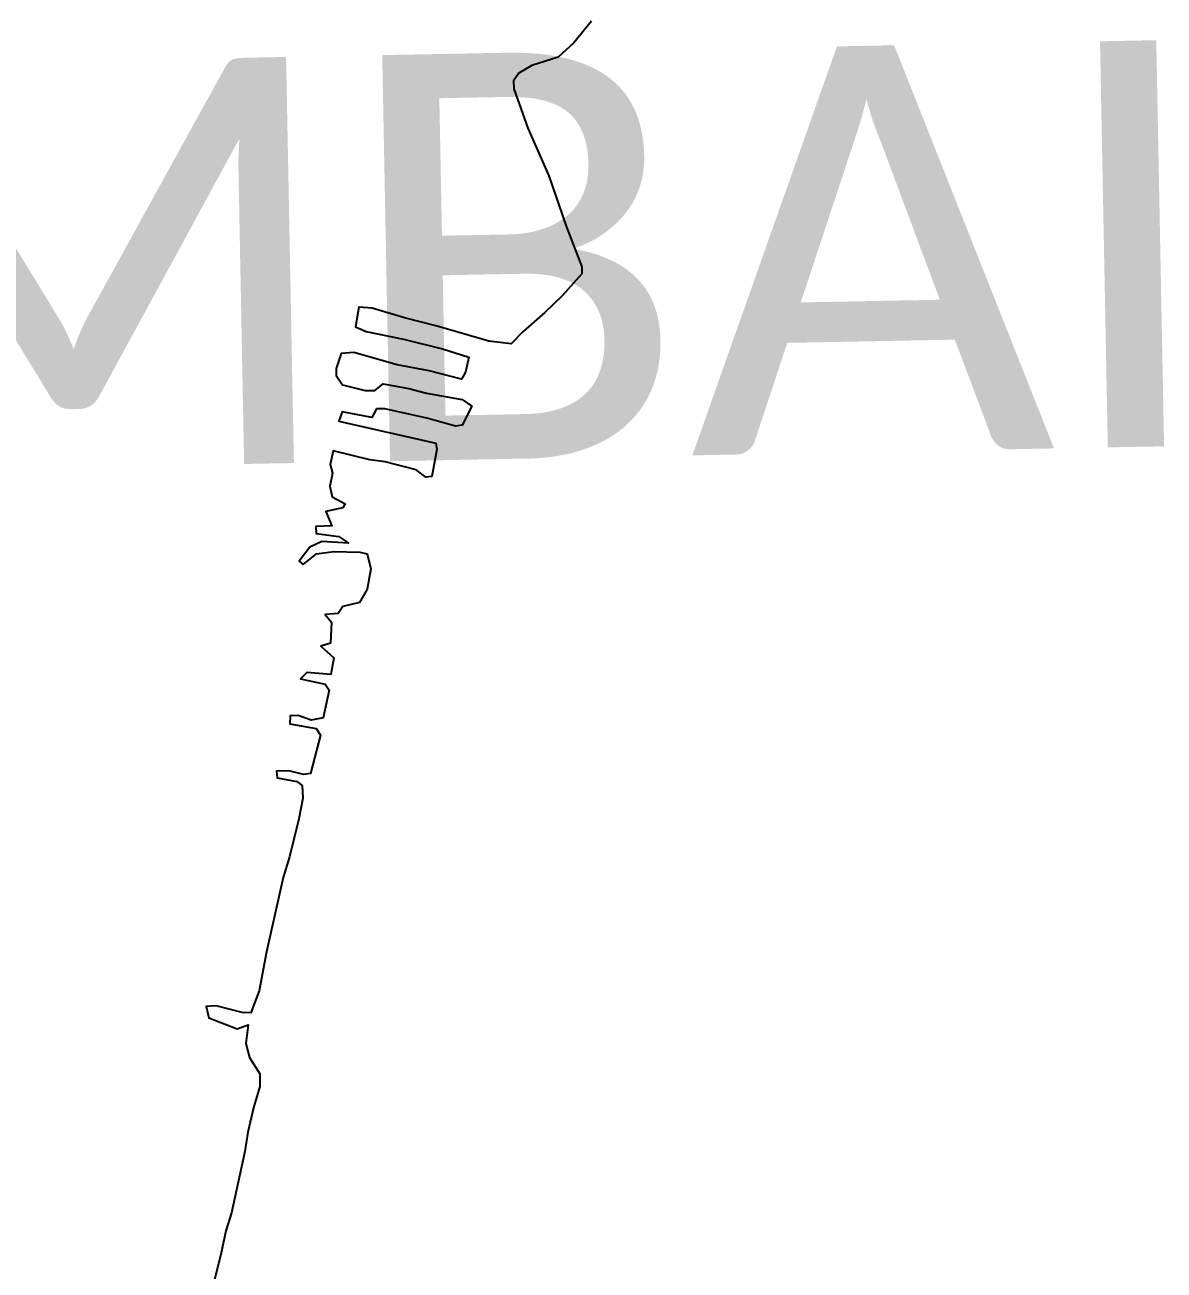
# Model space of a CAD drawing. Header units: metres. Extents: x 266312 to 277729, y 2088854 to 2108025.
# Drawn here: x 272020 to 277729, y 2095140 to 2101381 of the extents above; entities that cross this region are included whole.
import ezdxf

# ---------------------------------------------------------------- set-up
doc = ezdxf.new("R2010")
doc.units = ezdxf.units.M
doc.layers.add('TALUKA NAME', color=5, linetype='Continuous')
doc.layers.add('village', color=3, linetype='Continuous')

msp = doc.modelspace()

# ---------------------------------------------------------------- linework, layer by layer
at = {"layer": 'village', "color": 3, "true_color": 0x00ff00}
msp.add_polyline3d([(274859.1, 2101400.3, 0), (274770.3, 2101292, 0), (274692.4, 2101219.6, 0), (274560.5, 2101178.2, 0), (274495.8, 2101139.6, 0), (274469.2, 2101101.3, 0), (274469.5, 2101060.9, 0), (274540.6, 2100864.2, 0), (274645.6, 2100625.3, 0), (274732.8, 2100372.6, 0), (274810.7, 2100169.3, 0), (274811, 2100133.4, 0), (274713.2, 2100022.8, 0), (274626.5, 2099939.1, 0), (274517.4, 2099844.1, 0), (274457.3, 2099783.1, 0), (274345.1, 2099795.6, 0), (274086.7, 2099872, 0), (273922.7, 2099913.3, 0), (273760.9, 2099961.3, 0), (273693.5, 2099967.4, 0), (273676.4, 2099868.7, 0), (273730.4, 2099844.5, 0), (273916.8, 2099805.6, 0), (274112.2, 2099757.9, 0), (274244.8, 2099716.4, 0), (274227.5, 2099640, 0), (274207.6, 2099606.2, 0), (274045.9, 2099647.5, 0), (273886.4, 2099677.6, 0), (273668.5, 2099738.6, 0), (273605.7, 2099733.6, 0), (273579.4, 2099659.4, 0), (273579.7, 2099623.5, 0), (273611.5, 2099576.7, 0), (273726, 2099548.5, 0), (273773.1, 2099548.9, 0), (273815.4, 2099582.9, 0), (273943.4, 2099559.3, 0), (274033.3, 2099535.3, 0), (274210.7, 2099503.1, 0), (274260.3, 2099469.9, 0), (274211.7, 2099375.4, 0), (274178.1, 2099370.6, 0), (274034.3, 2099409.8, 0), (273823.2, 2099457.4, 0), (273782.8, 2099457.1, 0), (273758.5, 2099414.3, 0), (273610.3, 2099442.2, 0), (273592.7, 2099395, 0), (274080.2, 2099284.6, 0), (274084.9, 2099255.5, 0), (274059.1, 2099118.5, 0), (274029.9, 2099113.9, 0), (273980.3, 2099151.6, 0), (273825.3, 2099190.7, 0), (273749, 2099201.3, 0), (273564.8, 2099246.8, 0), (273549.6, 2099177.2, 0), (273561.2, 2099134.7, 0), (273548.3, 2099069.6, 0), (273559.9, 2099015.9, 0), (273625.2, 2098980.6, 0), (273614.2, 2098960.3, 0), (273529.1, 2098941.7, 0), (273558.8, 2098870.2, 0), (273478.1, 2098867.3, 0), (273480.7, 2098831.4, 0), (273592.9, 2098816.6, 0), (273642.5, 2098783.4, 0), (273507.9, 2098791.3, 0), (273447.6, 2098763.9, 0), (273394.3, 2098694, 0), (273414.7, 2098676.2, 0), (273481.5, 2098730.6, 0), (273568.8, 2098742.5, 0), (273698.9, 2098739, 0), (273734.8, 2098730.4, 0), (273753.4, 2098654.3, 0), (273736.2, 2098553.3, 0), (273696.4, 2098485.7, 0), (273613.6, 2098467.1, 0), (273589.3, 2098431.1, 0), (273524.3, 2098426, 0), (273556, 2098388.2, 0), (273552.3, 2098282.8, 0), (273503.1, 2098266.7, 0), (273568.6, 2098209, 0), (273553.6, 2098125.9, 0), (273432.4, 2098136.1, 0), (273401.3, 2098104.5, 0), (273524.8, 2098076.4, 0), (273545.3, 2098047.4, 0), (273515, 2097908.2, 0), (273454.5, 2097896.4, 0), (273389.3, 2097920.6, 0), (273349, 2097918, 0), (273347.1, 2097877.6, 0), (273479.5, 2097854.1, 0), (273502.2, 2097820.6, 0), (273452.2, 2097629.7, 0), (273416.4, 2097624.9, 0), (273342.2, 2097642.2, 0), (273281.7, 2097641.7, 0), (273284.2, 2097608.1, 0), (273383, 2097588.7, 0), (273410.1, 2097568.8, 0), (273412.8, 2097506, 0), (273393.5, 2097402.8, 0), (273345.7, 2097211.9, 0), (273315.1, 2097108.5, 0), (273230.7, 2096735.7, 0), (273194.1, 2096540.3, 0), (273152.4, 2096430.1, 0), (273109.8, 2096432, 0), (272979.5, 2096464.6, 0), (272928, 2096462, 0), (272941.9, 2096403.8, 0), (273083.6, 2096348.9, 0), (273139.4, 2096369.5, 0), (273126.8, 2096275.3, 0), (273145.2, 2096205.9, 0), (273197.5, 2096123.4, 0), (273198, 2096060.7, 0), (273167.4, 2095959.5, 0), (273137, 2095831.5, 0), (273122.1, 2095734.9, 0), (273055.1, 2095427.3, 0), (273026.7, 2095337.4, 0), (273003, 2095218.4, 0), (272970.3, 2095092.6, 0)], dxfattribs=at)

# ---------------------------------------------------------------- texts
at = {"layer": 'TALUKA NAME', "insert": (266128.1, 2101082), "char_height": 2035.682, "attachment_point": 1, "rotation": 1.10283}
msp.add_mtext_dynamic_manual_height_columns('{\\fCalibri|b0|i0|c0|p34;MUMBAI  CITY}', width=1716.739, gutter_width=10178.4, heights=[0], dxfattribs=at)

doc.saveas('drawing.dxf')
